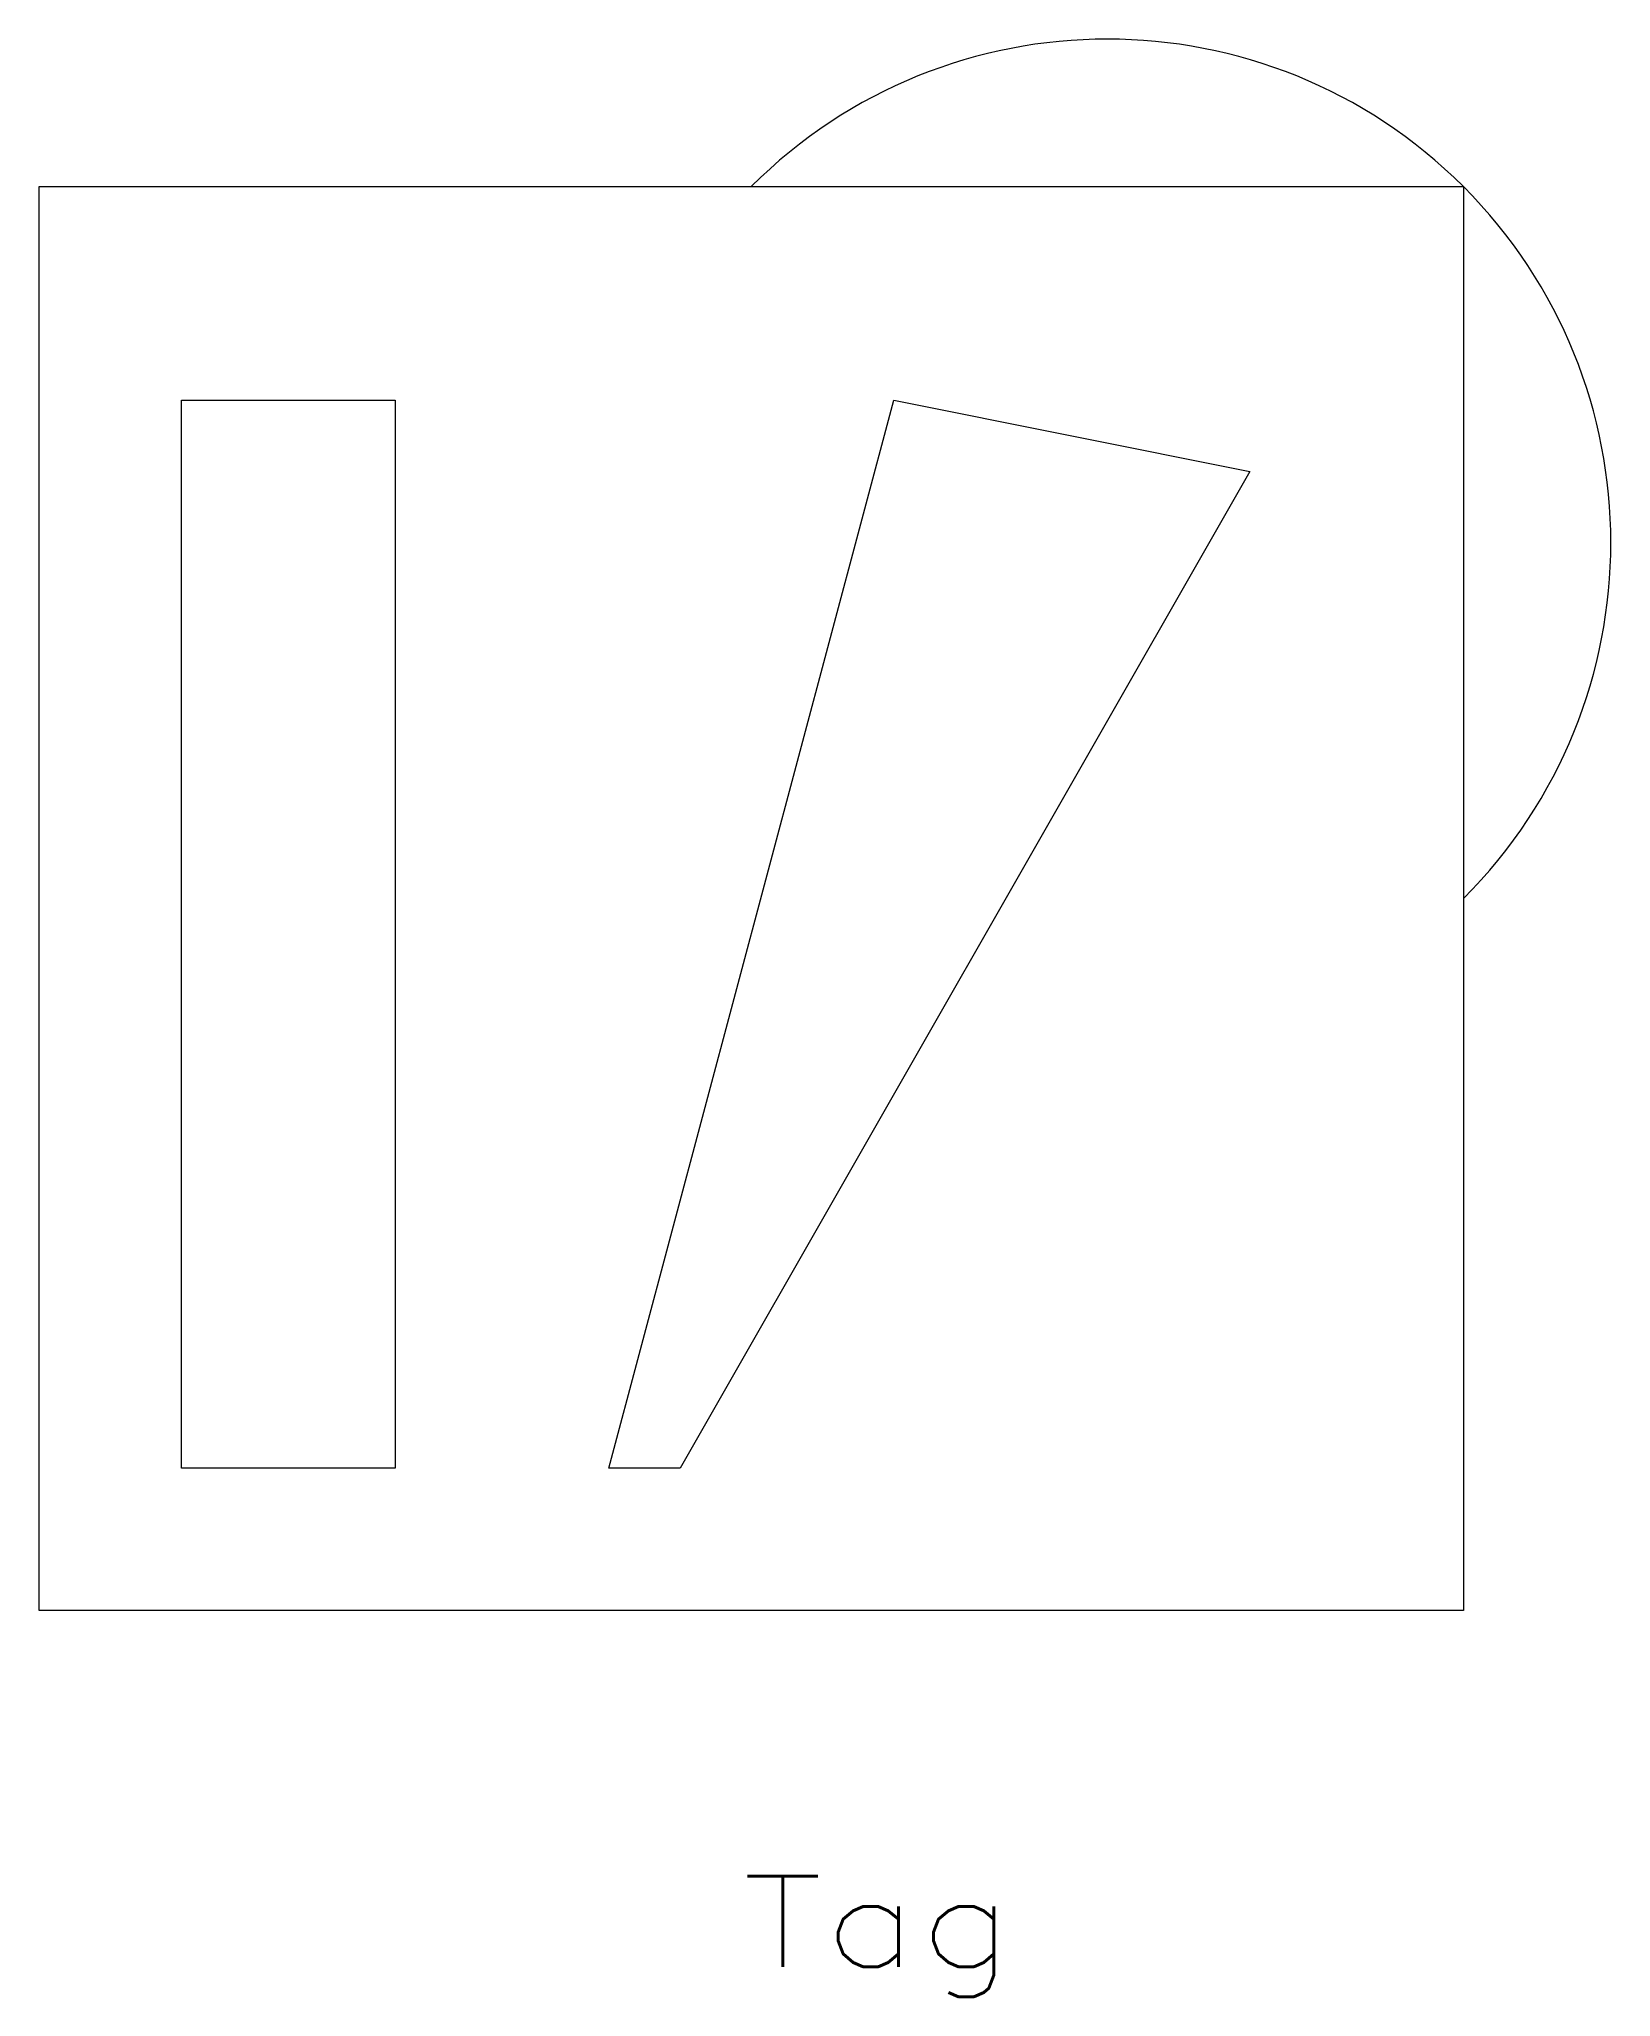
# Model space of a CAD drawing. Header units: inches. Extents: x -9.9 to 12.2, y -15.1 to 12.4.
import ezdxf
from ezdxf.enums import TextEntityAlignment as Align

# ---------------------------------------------------------------- set-up
doc = ezdxf.new("R2010")
doc.units = ezdxf.units.IN
doc.header["$MEASUREMENT"] = 0
doc.layers.get('0').update_dxf_attribs({"lineweight": 0})
doc.layers.add('MECHEQUIP', color=2, linetype='Continuous', lineweight=0, true_color=0xffff00)
doc.styles.add('_TCW_TXTSTY_1', font='TXT.SHX')

msp = doc.modelspace()

# ---------------------------------------------------------------- linework, layer by layer
at = {"layer": 'MECHEQUIP', "color": 7, "linetype": 'Continuous'}
for p, q in [((-9.878, -9.692), (-9.878, 10.308)), ((-9.878, 10.308), (10.122, 10.308)), ((10.122, 10.308), (10.122, -9.692)), ((-7.878, 7.308), (-4.878, 7.308)), ((-7.878, -7.692), (-7.878, 7.308)), ((-4.878, 7.308), (-4.878, -7.692)), ((-1.878, -7.692), (2.122, 7.308)), ((2.122, 7.308), (7.122, 6.308)), ((7.122, 6.308), (-0.878, -7.692)), ((-4.878, -7.692), (-7.878, -7.692)), ((-0.878, -7.692), (-1.878, -7.692)), ((10.122, -9.692), (-9.878, -9.692))]:
    msp.add_line(p, q, dxfattribs=at)
msp.add_arc((5.121, 5.308), 7.071, -45, 135, dxfattribs=at)

# ---------------------------------------------------------------- texts
at = {"color": 7, "linetype": 'Continuous', "style": '_TCW_TXTSTY_1', "width": 1.166667}
msp.add_text('Tag', height=1.27, dxfattribs=at).set_placement((0, -14.693), (3.81, -14.693), align=Align.FIT)

doc.saveas('drawing.dxf')
